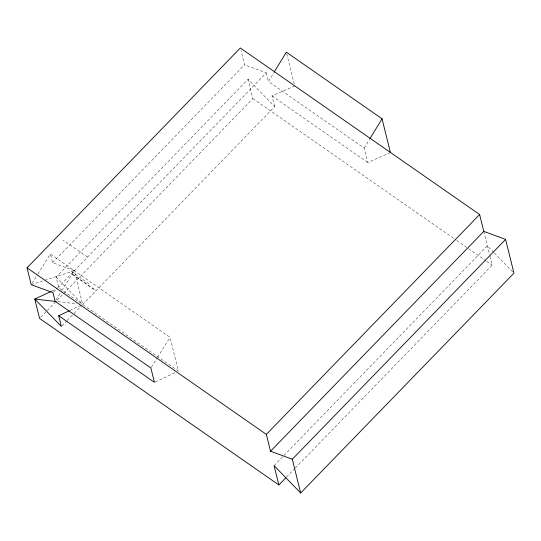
<?xml version="1.0" encoding="UTF-8"?>
<svg xmlns="http://www.w3.org/2000/svg" width="541" height="541" viewBox="0 0 541 541"><rect width="100%" height="100%" fill="white"/><g stroke="black" fill="none" stroke-linecap="round" stroke-linejoin="round"><path stroke-width="0.41" stroke-dasharray="2.71 2.03" d="M390.419 152.569L367.718 162.51L364.161 148.126L268.437 81.508L273.678 72.927M364.161 148.126L369.395 139.544M32.115 283.268L37.471 274.72M37.917 274.003L50.408 254.047L170.057 337.327L178.415 371.092L58.766 287.819L56.108 277.1L248.069 79.236L274.652 106.618L82.692 304.475L56.108 277.1M56.048 299.924L61.397 291.376M61.843 290.659L74.34 270.703L52.551 262.71L50.408 254.047M151.318 367.258L157.12 357.993M157.566 357.276L170.057 337.327M52.551 262.71L244.512 64.852L240.934 50.401M53.586 292.093L57.042 288.529M57.623 287.934L266.294 72.846L244.512 64.852M40.744 317.202L46.621 311.149M47.202 310.541L252.857 98.57L248.069 79.236M61.944 325.865L66.557 321.111M67.131 320.515L73.475 313.983M74.049 313.388L81.542 305.665M274.077 465.632L487.367 245.79L493.723 252.336M286.507 477.088L294.73 468.614M295.318 468.006L492.154 265.124L489.761 255.453M52.017 290.99L57.265 288.522M69.951 310.46L81.197 305.178M155.179 382.007L175.419 372.499M274.652 106.618L272.001 95.892L294.703 85.951M31.222 284.694L43.997 280.549M44.795 280.292L74.34 270.703L82.692 304.475M57.914 301.682L76.91 303.826M272.001 95.892L367.718 162.51M252.857 98.57L456.083 240.015M456.78 240.502L467.877 248.224M468.567 248.704L485.906 260.776M486.602 261.256L492.154 265.124M87.52 257.117L63.588 240.461L63.71 240.968M71.256 271.447L88.961 283.768M94.337 289.3L71.791 273.611L71.946 274.233L95.879 290.889M494.298 252.931L512.794 271.974M483.81 231.399L489.558 254.649M286.744 53.789L294.304 84.342M266.294 72.846L268.437 81.508"/><path stroke-width="0.81" d="M274.118 72.21L286.345 52.179L382.061 118.797L390.419 152.569M369.834 138.827L382.061 118.797M69.207 310.811L58.712 315.734L154.428 382.359L150.871 367.968L55.155 301.351L53.011 292.688L31.222 284.694L27.05 267.836L240.339 47.993L479.637 214.54L483.81 231.399L505.592 239.393L513.95 273.164L300.661 493.007L274.077 465.632L278.865 484.966L285.918 477.696M300.661 493.007L292.309 459.235L270.52 451.241L266.348 434.382L479.637 214.54M270.52 451.241L483.81 231.399M292.309 459.235L505.592 239.393M51.273 291.342L34.78 299.078L39.567 318.412L278.865 484.966M56.257 301.499L34.78 299.078L61.363 326.46L58.712 315.734M27.05 267.836L266.348 434.382"/></g></svg>
